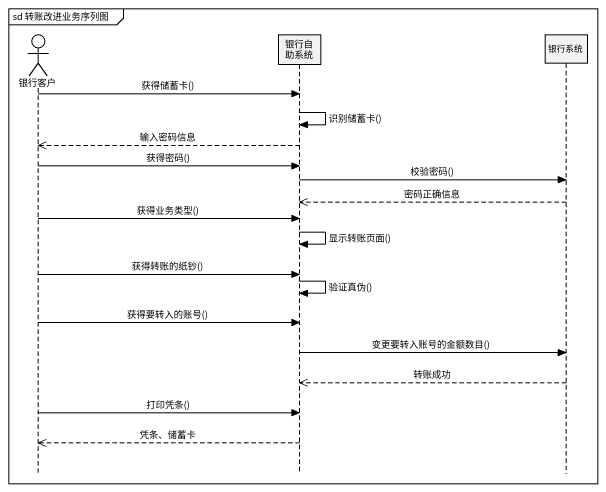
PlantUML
@startuml
mainframe sd 转账改进业务序列图
hide footbox
actor 银行客户
participant 银行自助系统
participant 银行系统

银行客户 -> 银行自助系统 : 获得储蓄卡()
银行自助系统 -> 银行自助系统 : 识别储蓄卡()
银行自助系统 -->> 银行客户 : 输入密码信息
银行客户 -> 银行自助系统 : 获得密码()
银行自助系统 -> 银行系统 : 校验密码()
银行系统 -->> 银行自助系统 : 密码正确信息
银行客户 -> 银行自助系统 : 获得业务类型()
银行自助系统 -> 银行自助系统 : 显示转账页面()
银行客户 -> 银行自助系统 : 获得转账的纸钞()
银行自助系统 -> 银行自助系统 : 验证真伪()
银行客户 -> 银行自助系统 : 获得要转入的账号()
银行自助系统 -> 银行系统 : 变更要转入账号的金额数目()
银行系统 -->> 银行自助系统 : 转账成功
银行客户 -> 银行自助系统 : 打印凭条()
银行自助系统 -->> 银行客户 : 凭条、储蓄卡
@enduml
